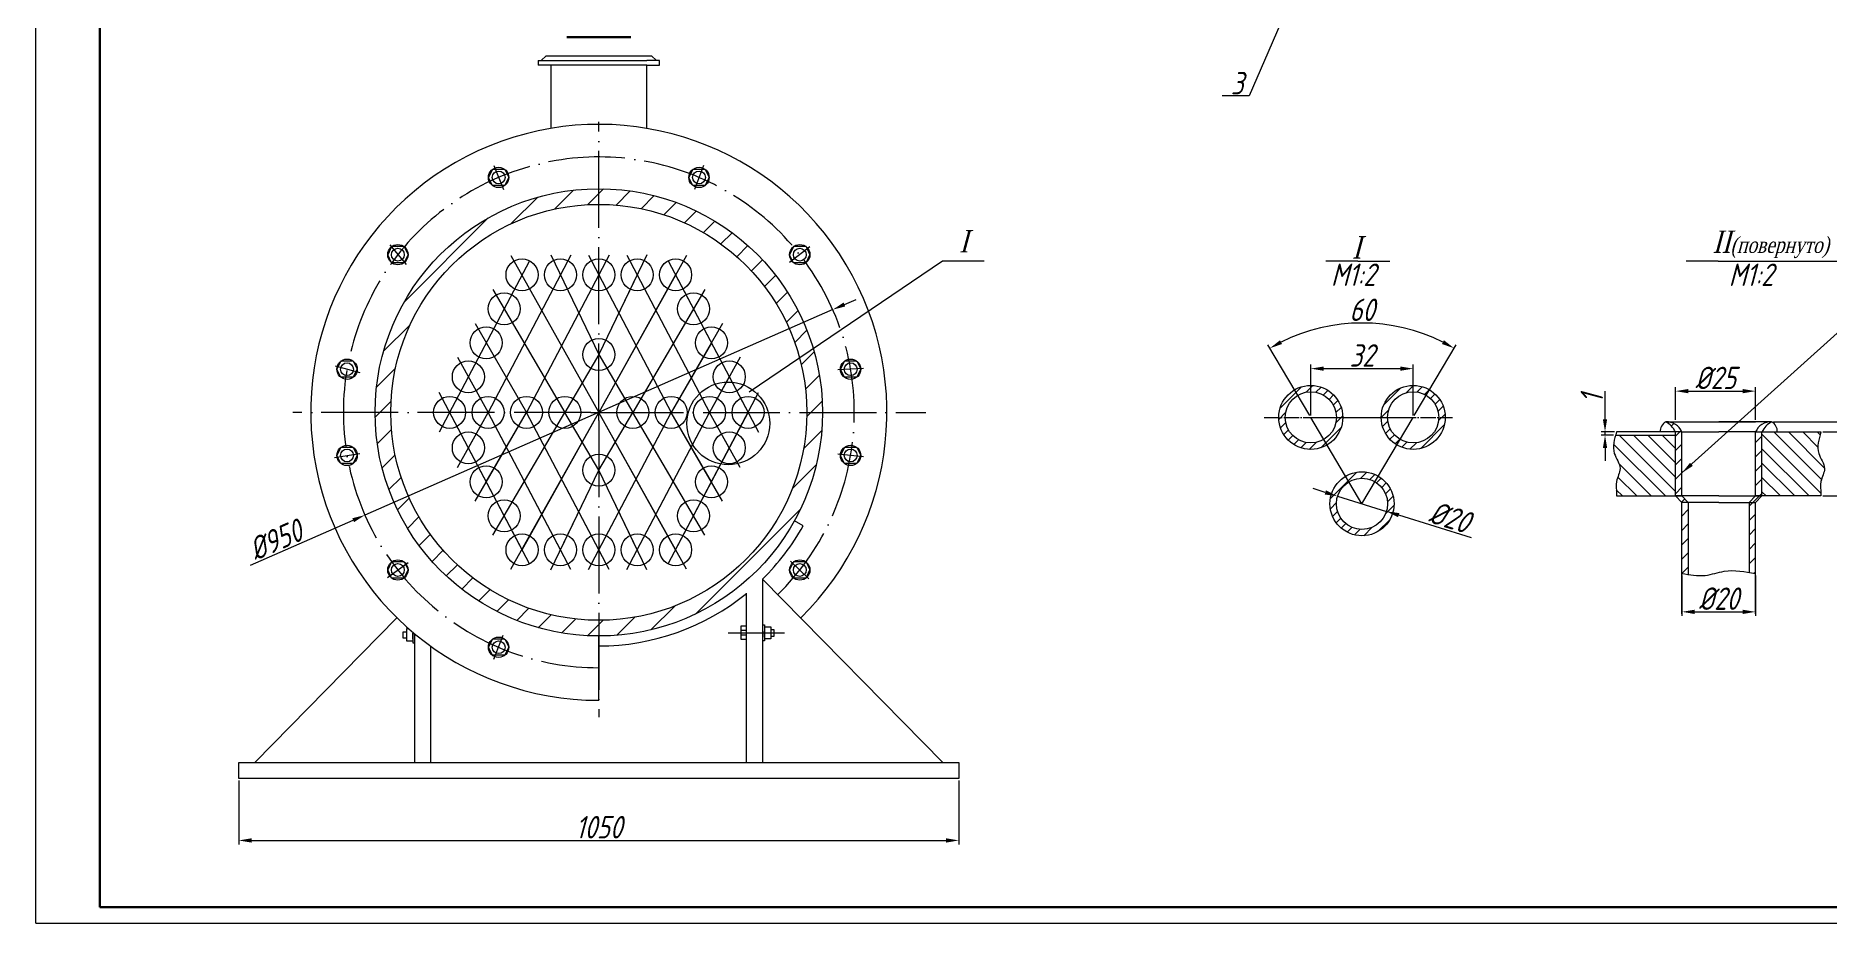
# Model space of a CAD drawing. Header units: millimetres. Extents: x 1266 to 2107, y 172 to 766.
# Drawn here: x 1266 to 1826, y 172 to 449 of the extents above; entities that cross this region are included whole.
import ezdxf

# ---------------------------------------------------------------- set-up
doc = ezdxf.new("R2010")
doc.units = ezdxf.units.MM
doc.linetypes.add('ACAD_ISO04W100', pattern=[30, 24, -3, 0, -3])
doc.styles.get("Standard").update_dxf_attribs({"font": 'isocpeur.ttf', "width": 0.8, "oblique": 15, "height": 7})
doc.dimstyles.new('ISO-25', dxfattribs={"dimtxt": 2.5, "dimasz": 2.5, "dimexe": 1.25, "dimexo": 0.625, "dimtad": 1, "dimtxsty": 'Standard', "dimcen": 2.5, "dimadec": 0, "dimazin": 0, "dimtfac": 1, "dimtmove": 0, "dimatfit": 3, "dimfxl": 0, "dimarcsym": 0})

# ---------------------------------------------------------------- blocks, each defined once
blk = doc.blocks.new('*D14')
at = {"color": 0, "lineweight": -2}
for p, q in [((1663.5, 330.26), (1650.38, 352.4)), ((1696.14, 330.26), (1709.26, 352.4))]:
    blk.add_line(p, q, dxfattribs=at)
blk.add_arc((1679.82, 302.72), 56.5, 63.4068, 116.5932, dxfattribs=at)
at = {"color": 0}
for points in [[(1654.85, 352.65), (1654.21, 353.83), (1651.02, 351.32)], [(1705.43, 353.83), (1704.79, 352.65), (1708.62, 351.32)]]:
    blk.add_solid(points, dxfattribs=at)
at = {"layer": 'Defpoints', "color": 0}
for p in [(1689.84, 358.32), (1663.82, 329.72), (1695.82, 329.72), (1679.82, 302.72), (1679.82, 302.72)]:
    blk.add_point(p, dxfattribs=at)
at = {"color": 0, "insert": (1679.82, 363.34), "char_height": 7, "attachment_point": 5}
blk.add_mtext('60', dxfattribs=at)
blk = doc.blocks.new('*D15')
at = {"color": 0, "lineweight": -2}
for p, q in [((1755.75, 329.16), (1755.75, 337.96)), ((1758.71, 325.16), (1754.5, 325.16)), ((1755.75, 324.16), (1755.75, 325.16)), ((1758.42, 324.16), (1754.5, 324.16)), ((1755.75, 320.16), (1755.75, 316.16))]:
    blk.add_line(p, q, dxfattribs=at)
at = {"color": 0}
for points in [[(1755.08, 329.16), (1756.41, 329.16), (1755.75, 325.16)], [(1755.08, 320.16), (1756.41, 320.16), (1755.75, 324.16)]]:
    blk.add_solid(points, dxfattribs=at)
at = {"layer": 'Defpoints', "color": 0}
for p in [(1755.75, 325.16), (1759.34, 325.16), (1759.04, 324.16)]:
    blk.add_point(p, dxfattribs=at)
at = {"color": 0, "insert": (1751.62, 335.56), "char_height": 7, "attachment_point": 5, "rotation": 90}
blk.add_mtext('1', dxfattribs=at)
blk = doc.blocks.new('*D16')
at = {"color": 0, "lineweight": -2}
for p, q in [((1777.77, 328.95), (1777.77, 339.18)), ((1781.77, 337.93), (1798.77, 337.93)), ((1802.77, 328.95), (1802.77, 339.18))]:
    blk.add_line(p, q, dxfattribs=at)
at = {"color": 0}
for points in [[(1781.77, 338.59), (1781.77, 337.26), (1777.77, 337.93)], [(1798.77, 338.59), (1798.77, 337.26), (1802.77, 337.93)]]:
    blk.add_solid(points, dxfattribs=at)
at = {"layer": 'Defpoints', "color": 0}
for p in [(1802.77, 337.93), (1777.77, 328.33), (1802.77, 328.33)]:
    blk.add_point(p, dxfattribs=at)
at = {"color": 0, "insert": (1790.27, 342.05), "char_height": 7, "attachment_point": 5}
blk.add_mtext('%%c25', dxfattribs=at)
blk = doc.blocks.new('*D17')
at = {"color": 0, "lineweight": -2}
for p, q in [((1779.77, 280.31), (1779.77, 267.7)), ((1802.77, 280.31), (1802.77, 267.7)), ((1783.77, 268.95), (1798.77, 268.95))]:
    blk.add_line(p, q, dxfattribs=at)
at = {"color": 0}
for points in [[(1783.77, 269.61), (1783.77, 268.28), (1779.77, 268.95)], [(1798.77, 269.61), (1798.77, 268.28), (1802.77, 268.95)]]:
    blk.add_solid(points, dxfattribs=at)
at = {"layer": 'Defpoints', "color": 0}
for p in [(1779.77, 280.94), (1802.77, 280.94), (1802.77, 268.95)]:
    blk.add_point(p, dxfattribs=at)
at = {"color": 0, "insert": (1791.27, 273.07), "char_height": 7, "attachment_point": 5}
blk.add_mtext('%%c20', dxfattribs=at)
blk = doc.blocks.new('*D18')
at = {"color": 0, "lineweight": -2}
for p, q in [((1823.83, 325.16), (1840.37, 325.16)), ((1839.12, 321.16), (1839.12, 309.16)), ((1823.83, 305.16), (1840.37, 305.16))]:
    blk.add_line(p, q, dxfattribs=at)
at = {"color": 0}
for points in [[(1838.46, 321.16), (1839.79, 321.16), (1839.12, 325.16)], [(1838.46, 309.16), (1839.79, 309.16), (1839.12, 305.16)]]:
    blk.add_solid(points, dxfattribs=at)
at = {"layer": 'Defpoints', "color": 0}
for p in [(1823.2, 325.16), (1823.2, 305.16), (1839.12, 305.16)]:
    blk.add_point(p, dxfattribs=at)
at = {"color": 0, "insert": (1835, 315.16), "char_height": 7, "attachment_point": 5, "rotation": 90}
blk.add_mtext('20', dxfattribs=at)
blk = doc.blocks.new('*D19')
at = {"color": 0, "lineweight": -2}
for p, q in [((1839.12, 332.33), (1839.12, 342.82)), ((1808.39, 328.33), (1840.37, 328.33)), ((1838.5, 325.16), (1837.87, 325.16)), ((1839.12, 325.16), (1839.12, 328.33)), ((1839.12, 321.16), (1839.12, 317.16))]:
    blk.add_line(p, q, dxfattribs=at)
at = {"color": 0}
for points in [[(1838.46, 332.33), (1839.79, 332.33), (1839.12, 328.33)], [(1838.46, 321.16), (1839.79, 321.16), (1839.12, 325.16)]]:
    blk.add_solid(points, dxfattribs=at)
at = {"layer": 'Defpoints', "color": 0}
for p in [(1807.77, 328.33), (1839.12, 328.33), (1839.12, 325.16)]:
    blk.add_point(p, dxfattribs=at)
at = {"color": 0, "insert": (1835, 339.57), "char_height": 7, "attachment_point": 5, "rotation": 90}
blk.add_mtext('4', dxfattribs=at)
blk = doc.blocks.new('*D20')
at = {"color": 0, "lineweight": -2}
for p, q in [((1663.82, 330.35), (1663.82, 346.2)), ((1667.82, 344.95), (1691.82, 344.95)), ((1695.82, 330.35), (1695.82, 346.2))]:
    blk.add_line(p, q, dxfattribs=at)
at = {"color": 0}
for points in [[(1667.82, 345.62), (1667.82, 344.29), (1663.82, 344.95)], [(1691.82, 345.62), (1691.82, 344.29), (1695.82, 344.95)]]:
    blk.add_solid(points, dxfattribs=at)
at = {"layer": 'Defpoints', "color": 0}
for p in [(1695.82, 344.95), (1663.82, 329.72), (1695.82, 329.72)]:
    blk.add_point(p, dxfattribs=at)
at = {"color": 0, "insert": (1679.82, 349.08), "char_height": 7, "attachment_point": 5}
blk.add_mtext('32', dxfattribs=at)
blk = doc.blocks.new('*D30')
at = {"color": 0, "lineweight": -2}
for p, q in [((1328.89, 216.25), (1328.89, 196.26)), ((1553.89, 216.25), (1553.89, 196.26)), ((1332.89, 197.51), (1549.89, 197.51))]:
    blk.add_line(p, q, dxfattribs=at)
at = {"color": 0}
for points in [[(1332.89, 198.18), (1332.89, 196.84), (1328.89, 197.51)], [(1549.89, 198.18), (1549.89, 196.84), (1553.89, 197.51)]]:
    blk.add_solid(points, dxfattribs=at)
at = {"layer": 'Defpoints', "color": 0}
for p in [(1328.89, 216.87), (1553.89, 216.87), (1553.89, 197.51)]:
    blk.add_point(p, dxfattribs=at)
at = {"color": 0, "insert": (1441.39, 201.64), "char_height": 7, "attachment_point": 5}
blk.add_mtext('1050', dxfattribs=at)
blk = doc.blocks.new('*D31')
at = {"color": 0, "lineweight": -2}
for p, q in [((1518.12, 365), (1521.79, 366.61)), ((1514.46, 363.39), (1368.32, 299.2)), ((1332.56, 283.49), (1364.66, 297.59))]:
    blk.add_line(p, q, dxfattribs=at)
at = {"color": 0}
for points in [[(1517.86, 365.61), (1518.39, 364.39), (1514.46, 363.39)], [(1364.39, 298.2), (1364.93, 296.98), (1368.32, 299.2)]]:
    blk.add_solid(points, dxfattribs=at)
at = {"layer": 'Defpoints', "color": 0}
for p in [(1514.46, 363.39), (1368.32, 299.2)]:
    blk.add_point(p, dxfattribs=at)
at = {"color": 0, "insert": (1340.37, 291.43), "char_height": 7, "attachment_point": 5, "rotation": 23.7142}
blk.add_mtext('%%c950', dxfattribs=at)
blk = doc.blocks.new('*D37')
at = {"color": 0, "lineweight": -2}
for p, q in [((1668.36, 306.27), (1664.54, 307.45)), ((1672.18, 305.09), (1687.46, 300.35)), ((1714.05, 292.13), (1691.29, 299.17))]:
    blk.add_line(p, q, dxfattribs=at)
at = {"color": 0}
for points in [[(1668.56, 306.91), (1668.16, 305.63), (1672.18, 305.09)], [(1691.48, 299.81), (1691.09, 298.54), (1687.46, 300.35)]]:
    blk.add_solid(points, dxfattribs=at)
at = {"layer": 'Defpoints', "color": 0}
for p in [(1672.18, 305.09), (1687.46, 300.35)]:
    blk.add_point(p, dxfattribs=at)
at = {"color": 0, "insert": (1707.26, 298.54), "char_height": 7, "attachment_point": 5, "rotation": 342.7977}
blk.add_mtext('%%c20', dxfattribs=at)

msp = doc.modelspace()

# ---------------------------------------------------------------- hatches: boundary and pattern name
h = msp.add_hatch()
h.set_pattern_fill('LINE', color=256, scale=2, angle=45, style=0)
h.paths.add_polyline_path([(1511.285, 331.296, 1), (1371.502, 331.296, 1)])
h.paths.add_polyline_path([(1376.393, 331.296, -1), (1506.393, 331.296, -1)], flags=16)
h = msp.add_hatch()
h.set_pattern_fill('LINE', color=256, scale=0.7, angle=45, style=0)
h.set_pattern_definition([(45, (170.7633, 27.8142), (-1.5715448, 1.5715448), [])])
h.paths.add_polyline_path([(1655.822, 329.721), (1653.822, 329.721, 0.5811419), (1668.92, 321.118), (1667.9, 322.839, -0.5811419)])
h.paths.add_polyline_path([(1673.822, 329.721), (1671.822, 329.721, -0.2649086), (1667.9, 322.839), (1668.92, 321.118, 0.2649086)])
h.paths.add_polyline_path([(1653.822, 329.721), (1655.822, 329.721, -1), (1671.822, 329.721), (1673.822, 329.721, 1)])
h.paths.add_polyline_path([(1703.822, 329.721), (1705.822, 329.721, 1), (1685.822, 329.721), (1687.822, 329.721, -1)])
h.paths.add_polyline_path([(1705.822, 329.721), (1703.822, 329.721, -0.5811419), (1691.743, 322.839), (1690.724, 321.118, 0.5811419)])
h.paths.add_polyline_path([(1687.822, 329.721), (1685.822, 329.721, 0.2649086), (1690.724, 321.118), (1691.743, 322.839, -0.2649086)])
h.paths.add_polyline_path([(1689.822, 302.721, 0.2649086), (1684.92, 311.324), (1683.9, 309.603, -0.2649086), (1687.822, 302.721, -1), (1671.822, 302.721, -0.2649086), (1675.743, 309.603), (1674.724, 311.324, 0.2649086), (1669.822, 302.721, 1)])
h.paths.add_polyline_path([(1684.92, 311.324, 0.2740444), (1674.724, 311.324), (1675.743, 309.603, -0.2740444), (1683.9, 309.603)])
h = msp.add_hatch()
h.set_pattern_fill('LINE', color=256, angle=135, style=0)
h.set_pattern_definition([(135, (0, 27.8142), (-2.245064, -2.245064), [])])
edge = h.paths.add_edge_path()
edge.add_spline(control_points=[(1759.042, 324.157), (1758.489, 322.215), (1757.722, 318.6), (1761.479, 314.044), (1758.844, 309.833), (1759.352, 306.891), (1759.337, 305.392), (1759.335, 305.157)], knot_values=[0.9856442, 0.9856442, 0.9856442, 0.9856442, 6.7308497, 11.7667574, 16.0114434, 19.8038379, 20.509709, 20.509709, 20.509709, 20.509709], degree=3, periodic=0)
edge.add_line((1759.335, 305.157), (1777.769, 305.157))
edge.add_line((1777.769, 305.157), (1777.769, 324.157))
edge.add_line((1777.769, 324.157), (1759.042, 324.157))
edge = h.paths.add_edge_path()
edge.add_line((1804.769, 305.157), (1823.203, 305.157))
edge.add_spline(control_points=[(1823.203, 305.157), (1823.206, 305.392), (1823.22, 306.891), (1822.713, 309.833), (1825.348, 314.044), (1821.344, 318.898), (1822.527, 322.879), (1823.203, 325.157)], knot_values=[0, 0, 0, 0, 0.7058711, 4.4982656, 8.7429516, 13.7788593, 20.509709, 20.509709, 20.509709, 20.509709], degree=3, periodic=0)
edge.add_line((1823.203, 325.157), (1804.769, 325.157))
edge.add_line((1804.769, 325.157), (1804.769, 305.157))
h = msp.add_hatch()
h.set_pattern_fill('LINE', color=256, angle=45, style=0)
h.set_pattern_definition([(45, (0, 27.8142), (-2.245064, 2.245064), [])])
h.paths.add_polyline_path([(1777.769, 305.157), (1779.769, 305.157), (1779.769, 325.157), (1777.769, 325.157)])
h.paths.add_polyline_path([(1802.769, 305.157), (1804.769, 305.157), (1804.769, 325.157), (1802.769, 325.157)])
h.paths.add_polyline_path([(1802.769, 325.157), (1804.769, 325.157, -0.1499248), (1807.769, 328.329), (1807.281, 328.329, 0.2904969)])
h.paths.add_polyline_path([(1777.769, 325.157), (1779.769, 325.157, 0.2904969), (1775.258, 328.329), (1774.769, 328.329, -0.1499248)])
edge = h.paths.add_edge_path()
edge.add_line((1781.769, 303.157), (1779.769, 303.157))
edge.add_line((1779.769, 303.157), (1779.769, 280.94))
edge.add_spline(control_points=[(1779.769, 280.94), (1780.436, 280.82), (1781.103, 280.7), (1781.769, 280.594)], knot_values=[0, 0, 0, 0, 1.9940098, 1.9940098, 1.9940098, 1.9940098], degree=3, periodic=0)
edge.add_line((1781.769, 280.594), (1781.769, 303.157))
h.paths.add_polyline_path([(1779.769, 305.157), (1777.769, 305.157), (1779.769, 303.157), (1781.769, 303.157)])
h.paths.add_polyline_path([(1804.769, 305.157), (1802.769, 305.157), (1800.769, 303.157), (1802.769, 303.157)])
edge = h.paths.add_edge_path()
edge.add_spline(control_points=[(1800.769, 281.299), (1801.436, 281.185), (1802.102, 281.063), (1802.769, 280.94)], knot_values=[21.1990766, 21.1990766, 21.1990766, 21.1990766, 23.1887111, 23.1887111, 23.1887111, 23.1887111], degree=3, periodic=0)
edge.add_line((1802.769, 280.94), (1802.769, 303.157))
edge.add_line((1802.769, 303.157), (1800.769, 303.157))
edge.add_line((1800.769, 303.157), (1800.769, 281.299))

# ---------------------------------------------------------------- linework, layer by layer
for p, q in [((1265.514, 171.658), (1265.514, 765.658)), ((1671.142, 491.438), (1644.61, 430.264)), ((1644.61, 430.264), (1636.146, 430.264)), ((1408.144, 407.219), (1406.913, 404.708)), ((1408.144, 402.196), (1406.913, 404.708)), ((1412.034, 407.219), (1408.144, 407.219)), ((1408.608, 408.432), (1411.571, 400.984)), ((1412.034, 407.219), (1413.266, 404.708)), ((1412.034, 402.196), (1413.266, 404.708)), ((1470.752, 407.219), (1469.52, 404.708)), ((1470.752, 402.196), (1469.52, 404.708)), ((1474.642, 407.219), (1470.752, 407.219)), ((1474.147, 408.444), (1471.247, 400.972)), ((1474.642, 407.219), (1475.874, 404.708)), ((1474.642, 402.196), (1475.874, 404.708)), ((1412.034, 402.196), (1408.144, 402.196)), ((1474.642, 402.196), (1470.752, 402.196)), ((1376.665, 383.078), (1375.433, 380.566)), ((1376.053, 383.652), (1381.167, 377.48)), ((1380.555, 383.078), (1376.665, 383.078)), ((1380.555, 383.078), (1381.787, 380.566)), ((1502.231, 383.078), (1501, 380.566)), ((1507.351, 383.012), (1501.001, 378.12)), ((1506.121, 383.078), (1502.231, 383.078)), ((1506.121, 383.078), (1507.353, 380.566)), ((1376.665, 378.055), (1375.433, 380.566)), ((1380.555, 378.055), (1376.665, 378.055)), ((1380.555, 378.055), (1381.787, 380.566)), ((1419.722, 378.685), (1391.52, 325.101)), ((1432.653, 380.454), (1406.781, 331.296)), ((1413.952, 380.356), (1441.393, 331.296)), ((1444.653, 380.454), (1418.781, 331.296)), ((1426.355, 380.566), (1441.393, 349.356)), ((1438.133, 380.454), (1464.006, 331.296)), ((1438.133, 380.454), (1464.006, 331.296)), ((1456.432, 380.566), (1441.393, 349.356)), ((1468.834, 380.356), (1441.393, 331.296)), ((1450.133, 380.454), (1476.006, 331.296)), ((1463.064, 378.685), (1491.266, 325.101)), ((1463.064, 378.685), (1491.266, 325.101)), ((1488.409, 337.707), (1548.774, 378.621)), ((1502.231, 378.055), (1501, 380.566)), ((1506.121, 378.055), (1502.231, 378.055)), ((1506.121, 378.055), (1507.353, 380.566)), ((1548.774, 378.621), (1561.798, 378.621)), ((1465.393, 374.26), (1441.393, 331.296)), ((1453.393, 374.26), (1441.393, 349.356)), ((1453.393, 374.26), (1476.006, 331.296)), ((1465.393, 374.26), (1488.006, 331.296)), ((1408.262, 369.679), (1430.781, 331.296)), ((1474.524, 369.679), (1452.006, 331.296)), ((1402.711, 359.081), (1418.781, 331.296)), ((1470.982, 363.641), (1452.006, 331.296)), ((1480.076, 359.081), (1464.006, 331.296)), ((1476.571, 353.022), (1464.006, 331.296)), ((1397.234, 348.526), (1406.781, 331.296)), ((1441.393, 349.356), (1430.781, 331.296)), ((1441.393, 349.356), (1452.006, 331.296)), ((1441.393, 349.356), (1452.006, 331.296)), ((1485.553, 348.526), (1476.006, 331.296)), ((1358.99, 345.796), (1366.74, 343.75)), ((1360.787, 347.285), (1359.555, 344.773)), ((1360.787, 342.262), (1359.555, 344.773)), ((1364.677, 347.285), (1360.787, 347.285)), ((1364.677, 342.262), (1360.787, 342.262)), ((1364.677, 347.285), (1365.908, 344.773)), ((1364.677, 342.262), (1365.908, 344.773)), ((1482.16, 342.403), (1476.006, 331.296)), ((1524.057, 344.989), (1516.053, 344.557)), ((1518.11, 347.285), (1516.878, 344.773)), ((1518.11, 342.262), (1516.878, 344.773)), ((1522, 347.285), (1518.11, 347.285)), ((1522, 342.262), (1518.11, 342.262)), ((1522, 347.285), (1523.231, 344.773)), ((1522, 342.262), (1523.231, 344.773)), ((1417.393, 288.332), (1391.52, 337.49)), ((1419.722, 283.907), (1391.52, 337.49)), ((1463.064, 283.907), (1491.266, 337.49)), ((1465.393, 288.332), (1491.266, 337.49)), ((1397.234, 314.066), (1406.781, 331.296)), ((1400.626, 320.189), (1406.781, 331.296)), ((1402.711, 303.51), (1418.781, 331.296)), ((1406.215, 309.57), (1418.781, 331.296)), ((1429.393, 288.332), (1406.781, 331.296)), ((1432.653, 282.137), (1406.781, 331.296)), ((1408.262, 292.913), (1430.781, 331.296)), ((1411.804, 298.951), (1430.781, 331.296)), ((1413.952, 282.236), (1441.393, 331.296)), ((1417.393, 288.332), (1441.393, 331.296)), ((1441.393, 288.332), (1418.781, 331.296)), ((1444.653, 282.137), (1418.781, 331.296)), ((1441.393, 313.236), (1430.781, 331.296)), ((1441.393, 313.236), (1430.781, 331.296)), ((1438.133, 282.137), (1464.006, 331.296)), ((1438.893, 331.296), (1443.893, 331.296)), ((1441.393, 328.796), (1441.393, 333.796)), ((1441.393, 313.236), (1452.006, 331.296)), ((1465.393, 288.332), (1441.393, 331.296)), ((1441.393, 288.332), (1464.006, 331.296)), ((1441.393, 313.236), (1452.006, 331.296)), ((1468.834, 282.236), (1441.393, 331.296)), ((1441.393, 313.236), (1452.006, 331.296)), ((1465.393, 288.332), (1441.393, 331.296)), ((1441.393, 288.332), (1464.006, 331.296)), ((1450.133, 282.137), (1476.006, 331.296)), ((1470.982, 298.951), (1452.006, 331.296)), ((1474.524, 292.913), (1452.006, 331.296)), ((1470.982, 298.951), (1452.006, 331.296)), ((1453.393, 288.332), (1476.006, 331.296)), ((1453.393, 288.332), (1476.006, 331.296)), ((1476.571, 309.57), (1464.006, 331.296)), ((1480.076, 303.51), (1464.006, 331.296)), ((1476.571, 309.57), (1464.006, 331.296)), ((1465.393, 288.332), (1488.006, 331.296)), ((1482.16, 320.189), (1476.006, 331.296)), ((1485.553, 314.066), (1476.006, 331.296)), ((1482.16, 320.189), (1476.006, 331.296)), ((1679.822, 302.721), (1663.822, 329.721)), ((1663.822, 329.721), (1695.822, 329.721)), ((1679.822, 302.721), (1695.822, 329.721)), ((1779.769, 325.157), (1759.335, 325.157)), ((1774.769, 328.329), (1791.269, 328.329)), ((1777.769, 328.329), (1802.769, 328.329)), ((1777.769, 305.157), (1777.769, 325.157)), ((1779.769, 325.157), (1791.269, 325.157)), ((1779.769, 305.157), (1779.769, 325.157)), ((1807.769, 328.329), (1791.269, 328.329)), ((1802.769, 325.157), (1791.269, 325.157)), ((1802.769, 325.157), (1823.203, 325.157)), ((1802.769, 305.157), (1802.769, 325.157)), ((1804.769, 305.157), (1804.769, 325.157)), ((1360.787, 320.33), (1359.555, 317.819)), ((1364.677, 320.33), (1360.787, 320.33)), ((1364.677, 320.33), (1365.908, 317.819)), ((1518.11, 320.33), (1516.878, 317.819)), ((1522, 320.33), (1518.11, 320.33)), ((1522, 320.33), (1523.231, 317.819)), ((1759.042, 324.157), (1777.769, 324.157)), ((1358.775, 317.179), (1366.688, 318.459)), ((1360.787, 315.307), (1359.555, 317.819)), ((1364.677, 315.307), (1360.787, 315.307)), ((1364.677, 315.307), (1365.908, 317.819)), ((1524.039, 317.382), (1516.071, 318.256)), ((1518.11, 315.307), (1516.878, 317.819)), ((1522, 315.307), (1518.11, 315.307)), ((1522, 315.307), (1523.231, 317.819)), ((1426.355, 282.026), (1441.393, 313.236)), ((1429.393, 288.332), (1441.393, 313.236)), ((1453.393, 288.332), (1441.393, 313.236)), ((1456.432, 282.026), (1441.393, 313.236)), ((1453.393, 288.332), (1441.393, 313.236)), ((1759.335, 305.157), (1779.769, 305.157)), ((1791.269, 305.157), (1777.769, 305.157)), ((1779.769, 303.157), (1777.769, 305.157)), ((1779.769, 305.157), (1781.769, 303.157)), ((1779.769, 268.298), (1779.769, 303.157)), ((1791.269, 303.157), (1779.769, 303.157)), ((1781.769, 303.157), (1781.769, 280.594)), ((1791.269, 305.157), (1804.769, 305.157)), ((1791.269, 303.157), (1802.769, 303.157)), ((1800.769, 303.157), (1802.769, 305.157)), ((1800.769, 303.157), (1800.769, 281.299)), ((1802.769, 303.157), (1804.769, 305.157)), ((1823.203, 305.157), (1802.769, 305.157)), ((1802.769, 268.298), (1802.769, 303.157)), ((1375.386, 279.645), (1381.835, 284.406)), ((1376.665, 284.537), (1375.433, 282.026)), ((1376.665, 279.514), (1375.433, 282.026)), ((1380.555, 284.537), (1376.665, 284.537)), ((1380.555, 284.537), (1381.787, 282.026)), ((1380.555, 279.514), (1381.787, 282.026)), ((1502.231, 284.537), (1501, 282.026)), ((1502.231, 279.514), (1501, 282.026)), ((1501.304, 284.821), (1507.048, 279.23)), ((1506.121, 284.537), (1502.231, 284.537)), ((1506.121, 284.537), (1507.353, 282.026)), ((1506.121, 279.514), (1507.353, 282.026)), ((1380.555, 279.514), (1376.665, 279.514)), ((1506.121, 279.514), (1502.231, 279.514)), ((1408.144, 260.395), (1406.913, 257.884)), ((1408.144, 255.372), (1406.913, 257.884)), ((1412.034, 260.395), (1408.144, 260.395)), ((1408.633, 254.15), (1411.546, 261.618)), ((1412.034, 260.395), (1413.266, 257.884)), ((1412.034, 255.372), (1413.266, 257.884)), ((1412.034, 255.372), (1408.144, 255.372)), ((1265.514, 171.658), (2106.514, 171.658))]:
    msp.add_line(p, q)
at = {"lineweight": 100}
for p, q in [((1285.514, 176.658), (1285.514, 760.658)), ((1285.514, 176.658), (1285.514, 760.658)), ((1441.393, 448.565), (1431.393, 448.565)), ((1441.393, 448.565), (1451.393, 448.565)), ((2101.514, 176.658), (1285.514, 176.658))]:
    msp.add_line(p, q, dxfattribs=at)
at = {"lineweight": 30}
for p, q in [((1423.393, 441.261), (1424.893, 442.737)), ((1424.893, 442.737), (1457.893, 442.737)), ((1459.393, 441.261), (1457.893, 442.737)), ((1422.393, 441.261), (1426.393, 441.261)), ((1422.393, 441.261), (1422.393, 439.761)), ((1456.393, 439.761), (1422.393, 439.761)), ((1426.393, 441.261), (1456.393, 441.261)), ((1426.393, 439.761), (1426.393, 420.037)), ((1460.393, 441.261), (1456.393, 441.261)), ((1456.393, 439.761), (1460.393, 439.761)), ((1456.393, 420.037), (1456.393, 439.675)), ((1460.393, 439.761), (1460.393, 441.261)), ((1678.474, 378.566), (1668.474, 378.566)), ((1678.474, 378.566), (1688.474, 378.566)), ((1791.055, 378.566), (1781.055, 378.566)), ((1791.055, 378.566), (1839.162, 378.566)), ((1505.219, 295.829), (1502.486, 297.348)), ((1487.562, 221.873), (1487.562, 274.734)), ((1548.893, 221.873), (1492.562, 279.212)), ((1492.562, 279.212), (1492.562, 221.873)), ((1333.893, 221.873), (1378.32, 267.095)), ((1381.293, 263.643), (1381.293, 259.843)), ((1382.039, 263.643), (1381.293, 263.643)), ((1485.762, 264.475), (1485.762, 260.375)), ((1487.562, 264.475), (1485.762, 264.475)), ((1485.762, 264.175), (1485.762, 260.575)), ((1492.562, 264.875), (1493.162, 264.875)), ((1493.162, 264.875), (1493.162, 259.875)), ((1493.162, 264.375), (1493.162, 260.375)), ((1493.162, 264.275), (1495.162, 264.275)), ((1493.162, 264.275), (1495.162, 264.275)), ((1495.162, 264.275), (1495.162, 260.475)), ((1495.162, 264.275), (1495.162, 260.475)), ((1496.162, 263.375), (1495.162, 263.375)), ((1496.162, 263.375), (1495.162, 263.375)), ((1496.162, 261.375), (1496.162, 263.375)), ((1496.162, 261.375), (1496.162, 263.375)), ((1380.293, 260.743), (1380.293, 262.743)), ((1380.293, 262.743), (1381.293, 262.743)), ((1381.293, 260.743), (1380.293, 260.743)), ((1381.293, 259.843), (1383.293, 259.843)), ((1383.293, 262.562), (1383.293, 259.243)), ((1383.293, 260.41), (1383.293, 262.31)), ((1383.293, 259.243), (1383.893, 259.243)), ((1383.893, 258.243), (1383.893, 262.06)), ((1383.893, 221.873), (1383.893, 262.059)), ((1388.893, 221.873), (1388.893, 258.195)), ((1441.393, 241.296), (1441.393, 261.404)), ((1487.562, 263.132), (1485.762, 263.132)), ((1487.562, 261.618), (1485.762, 261.618)), ((1485.762, 260.375), (1487.562, 260.375)), ((1493.162, 259.875), (1492.562, 259.875)), ((1493.162, 261.042), (1493.162, 262.942)), ((1493.162, 261.042), (1493.162, 262.942)), ((1495.162, 260.475), (1493.162, 260.475)), ((1495.162, 260.475), (1493.162, 260.475)), ((1495.162, 261.375), (1496.162, 261.375)), ((1495.162, 261.375), (1496.162, 261.375)), ((1328.893, 216.873), (1328.893, 221.873)), ((1328.893, 221.873), (1553.893, 221.873)), ((1553.893, 221.873), (1553.893, 216.873)), ((1553.893, 216.873), (1328.893, 216.873))]:
    msp.add_line(p, q, dxfattribs=at)
at = {"linetype": 'ACAD_ISO04W100'}
for p, q in [((1441.393, 328.796), (1441.393, 422.094)), ((1438.893, 331.296), (1345.783, 331.296)), ((1438.893, 331.296), (1345.783, 331.296)), ((1443.893, 331.296), (1543.572, 331.296)), ((1441.393, 328.796), (1441.393, 236.079)), ((1481.8, 262.375), (1499.439, 262.375)), ((1481.8, 262.375), (1499.439, 262.375))]:
    msp.add_line(p, q, dxfattribs=at)
at = {"linetype": 'ACAD_ISO04W100', "ltscale": 0.2}
msp.add_line((1649.292, 329.721), (1708.046, 329.721), dxfattribs=at)
for centre, radius in [((1410.089, 404.708), 3.177), ((1410.089, 404.708), 2), ((1472.697, 404.708), 3.177), ((1472.697, 404.708), 2), ((1441.393, 331.296), 65), ((1378.61, 380.566), 3.177), ((1378.61, 380.566), 2), ((1504.176, 380.566), 3.177), ((1504.176, 380.566), 2), ((1441.393, 374.26), 5), ((1441.393, 374.26), 5), ((1441.393, 374.26), 5), ((1441.393, 374.26), 5), ((1441.393, 374.26), 5), ((1441.393, 374.26), 5), ((1441.393, 374.26), 5), ((1453.393, 374.26), 5), ((1465.393, 374.26), 5), ((1470.982, 363.641), 5), ((1441.393, 349.356), 5), ((1441.393, 349.356), 5), ((1441.393, 349.356), 5), ((1441.393, 349.356), 5), ((1441.393, 349.356), 5), ((1441.393, 349.356), 5), ((1441.393, 349.356), 5), ((1476.571, 353.022), 5), ((1362.732, 344.773), 3.177), ((1482.16, 342.403), 5), ((1520.055, 344.773), 3.177), ((1362.732, 344.773), 2), ((1520.055, 344.773), 2), ((1394.781, 331.296), 5), ((1394.781, 331.296), 5), ((1394.781, 331.296), 5), ((1406.781, 331.296), 5), ((1406.781, 331.296), 5), ((1406.781, 331.296), 5), ((1406.781, 331.296), 5), ((1406.781, 331.296), 5), ((1430.781, 331.296), 5), ((1430.781, 331.296), 5), ((1430.781, 331.296), 5), ((1430.781, 331.296), 5), ((1430.781, 331.296), 5), ((1452.006, 331.296), 5), ((1452.006, 331.296), 5), ((1452.006, 331.296), 5), ((1452.006, 331.296), 5), ((1452.006, 331.296), 5), ((1452.006, 331.296), 5), ((1452.006, 331.296), 5), ((1452.006, 331.296), 5), ((1452.006, 331.296), 5), ((1452.006, 331.296), 5), ((1464.006, 331.296), 5), ((1464.006, 331.296), 5), ((1464.006, 331.296), 5), ((1464.006, 331.296), 5), ((1464.006, 331.296), 5), ((1464.006, 331.296), 5), ((1464.006, 331.296), 5), ((1464.006, 331.296), 5), ((1464.006, 331.296), 5), ((1464.006, 331.296), 5), ((1464.006, 331.296), 5), ((1464.006, 331.296), 5), ((1464.006, 331.296), 5), ((1464.006, 331.296), 5), ((1464.006, 331.296), 5), ((1464.006, 331.296), 5), ((1464.006, 331.296), 5), ((1464.006, 331.296), 5), ((1464.006, 331.296), 5), ((1464.006, 331.296), 5), ((1464.006, 331.296), 5), ((1481.84, 327.837), 12.931), ((1476.006, 331.296), 5), ((1476.006, 331.296), 5), ((1476.006, 331.296), 5), ((1476.006, 331.296), 5), ((1476.006, 331.296), 5), ((1476.006, 331.296), 5), ((1476.006, 331.296), 5), ((1476.006, 331.296), 5), ((1476.006, 331.296), 5), ((1488.006, 331.296), 5), ((1488.006, 331.296), 5), ((1488.006, 331.296), 5), ((1488.006, 331.296), 5), ((1488.006, 331.296), 5), ((1488.006, 331.296), 5), ((1663.822, 329.721), 10), ((1663.822, 329.721), 8), ((1695.822, 329.721), 10), ((1695.822, 329.721), 8), ((1400.626, 320.189), 5), ((1482.16, 320.189), 5), ((1482.16, 320.189), 5), ((1362.732, 317.819), 3.177), ((1362.732, 317.819), 2), ((1520.055, 317.819), 3.177), ((1520.055, 317.819), 2), ((1406.215, 309.57), 5), ((1441.393, 313.236), 5), ((1441.393, 313.236), 5), ((1441.393, 313.236), 5), ((1441.393, 313.236), 5), ((1441.393, 313.236), 5), ((1441.393, 313.236), 5), ((1441.393, 313.236), 5), ((1441.393, 313.236), 5), ((1441.393, 313.236), 5), ((1441.393, 313.236), 5), ((1441.393, 313.236), 5), ((1441.393, 313.236), 5), ((1441.393, 313.236), 5), ((1441.393, 313.236), 5), ((1441.393, 313.236), 5), ((1476.571, 309.57), 5), ((1476.571, 309.57), 5), ((1679.822, 302.721), 10), ((1679.822, 302.721), 8), ((1470.982, 298.951), 5), ((1470.982, 298.951), 5), ((1417.393, 288.332), 5), ((1441.393, 288.332), 5), ((1441.393, 288.332), 5), ((1441.393, 288.332), 5), ((1441.393, 288.332), 5), ((1441.393, 288.332), 5), ((1441.393, 288.332), 5), ((1441.393, 288.332), 5), ((1441.393, 288.332), 5), ((1441.393, 288.332), 5), ((1441.393, 288.332), 5), ((1441.393, 288.332), 5), ((1441.393, 288.332), 5), ((1441.393, 288.332), 5), ((1441.393, 288.332), 5), ((1441.393, 288.332), 5), ((1453.393, 288.332), 5), ((1453.393, 288.332), 5), ((1465.393, 288.332), 5), ((1465.393, 288.332), 5), ((1378.61, 282.026), 3.177), ((1378.61, 282.026), 2), ((1504.176, 282.026), 3.177), ((1504.176, 282.026), 2), ((1410.089, 257.884), 3.177), ((1410.089, 257.884), 2)]:
    msp.add_circle(centre, radius)
at = {"lineweight": 30}
for centre, radius in [((1441.393, 331.296), 69.892), ((1441.393, 331.296), 65), ((1417.393, 374.26), 5), ((1429.393, 374.26), 5), ((1441.393, 374.26), 5), ((1453.393, 374.26), 5), ((1465.393, 374.26), 5), ((1411.804, 363.641), 5), ((1470.982, 363.641), 5), ((1406.215, 353.022), 5), ((1441.393, 349.356), 5), ((1476.571, 353.022), 5), ((1400.626, 342.403), 5), ((1482.16, 342.403), 5), ((1394.781, 331.296), 5), ((1406.781, 331.296), 5), ((1418.781, 331.296), 5), ((1418.781, 331.296), 5), ((1418.781, 331.296), 5), ((1418.781, 331.296), 5), ((1418.781, 331.296), 5), ((1418.781, 331.296), 5), ((1418.781, 331.296), 5), ((1418.781, 331.296), 5), ((1418.781, 331.296), 5), ((1418.781, 331.296), 5), ((1418.781, 331.296), 5), ((1418.781, 331.296), 5), ((1430.781, 331.296), 5), ((1452.006, 331.296), 5), ((1464.006, 331.296), 5), ((1476.006, 331.296), 5), ((1488.006, 331.296), 5), ((1400.626, 320.189), 5), ((1482.16, 320.189), 5), ((1406.215, 309.57), 5), ((1441.393, 313.236), 5), ((1476.571, 309.57), 5), ((1411.804, 298.951), 5), ((1411.804, 298.951), 5), ((1470.982, 298.951), 5), ((1417.393, 288.332), 5), ((1429.393, 288.332), 5), ((1429.393, 288.332), 5), ((1441.393, 288.332), 5), ((1453.393, 288.332), 5), ((1465.393, 288.332), 5)]:
    msp.add_circle(centre, radius, dxfattribs=at)
for centre, radius, start, end in [((1441.393, 331.296), 90, 314.492, 270), ((1441.403, 331.305), 73.014, 314.48152, 330.92981), ((1441.403, 331.305), 73.014, 269.99237, 309.21254)]:
    msp.add_arc(centre, radius, start, end, dxfattribs=at)
at = {"linetype": 'ACAD_ISO04W100'}
msp.add_arc((1441.393, 331.296), 79.808, 314.492, 270, dxfattribs=at)
for centre, radius, start, end in [((1776.256, 325.382), 3.301, 116.7733, 183.9108), ((1775.013, 323.188), 5.147, 22.48755, 92.71877), ((1771.098, 321.853), 7.445, 26.34421, 60.45042), ((1807.525, 323.188), 5.147, 87.28123, 157.51245), ((1811.441, 321.853), 7.445, 119.54958, 153.65579), ((1806.282, 325.382), 3.301, 356.0892, 63.2267)]:
    msp.add_arc(centre, radius, start, end)
for points in [[(1759.335, 325.157), (1758.655, 318.46), (1760.443, 313.753), (1759.335, 309.655), (1759.335, 305.863), (1759.335, 305.157)], [(1823.203, 325.157), (1822.523, 318.46), (1824.311, 313.753), (1823.203, 309.655), (1823.203, 305.863), (1823.203, 305.157)], [(1779.769, 280.94), (1787.068, 280.347), (1792.979, 281.64), (1802.769, 280.94)]]:
    msp.add_spline(points, degree=3)

# ---------------------------------------------------------------- texts
at = {"char_height": 7, "attachment_point": 1}
for s, insert, width in [('3', (1638.841, 437.67), 12.81939), ('{\\fTimes New Roman|b0|i0|c0|p18;I}', (1553.989, 388.278), 8.10658), ('{\\fTimes New Roman|b0|i0|c204|p18;II\\H0.7143x;(повернуто)}', (1789.326, 388.122), 84.47704), ('{\\fTimes New Roman|b0|i0|c0|p18;I}', (1676.745, 386.373), 29.42222), ('M1:2', (1670.119, 377.802), 29.42222), ('M1:2', (1794.409, 377.802), 29.42222)]:
    msp.add_mtext(s, dxfattribs=dict(at, insert=insert, width=width))

# ---------------------------------------------------------------- dimensions: what is measured, and where the dimension line sits
for p1, p2, text, picture, middle in [((1514.462, 363.393), (1368.324, 299.199), '%%c950', '*D31', (1342.028, 287.648)), ((1672.18, 305.087), (1687.464, 300.355), '%%c20', '*D37', (1706.041, 294.604))]:
    dim = msp.add_diameter_dim_2p(p1=p1, p2=p2, text=text, dimstyle='ISO-25', override={"dimasz": 4})
    dim.commit()
    dim.dimension.update_dxf_attribs({"geometry": picture, "text_midpoint": middle, "dimtype": 163})
dim = msp.add_angular_dim_2l(base=(1689.843, 358.321), line1=((1679.822, 302.721), (1695.822, 329.721)), line2=((1679.822, 302.721), (1663.822, 329.721)), text='60', dimstyle='ISO-25', override={"dimasz": 4})
dim.commit()
dim.dimension.update_dxf_attribs({"geometry": '*D14', "text_midpoint": (1679.822, 363.342)})
dim = msp.add_linear_dim(base=(1695.822, 344.953), p1=(1663.822, 329.721), p2=(1695.822, 329.721), dimstyle='ISO-25', override={"dimasz": 4})
dim.commit()
dim.dimension.update_dxf_attribs({"geometry": '*D20', "text_midpoint": (1679.822, 349.078)})
for base, p1, p2, text, picture, middle in [((1802.769, 337.926), (1777.769, 328.329), (1802.769, 328.329), '%%c25', '*D16', (1790.269, 342.051)), ((1553.893, 197.511), (1328.893, 216.873), (1553.893, 216.873), '1050', '*D30', (1441.393, 201.636))]:
    dim = msp.add_linear_dim(base=base, p1=p1, p2=p2, text=text, dimstyle='ISO-25', override={"dimasz": 4})
    dim.commit()
    dim.dimension.update_dxf_attribs({"geometry": picture, "text_midpoint": middle})
dim = msp.add_linear_dim(base=(1839.123, 328.329), p1=(1839.123, 325.157), p2=(1807.769, 328.329), angle=90, text='4', dimstyle='ISO-25', override={"dimasz": 4})
dim.commit()
dim.dimension.update_dxf_attribs({"geometry": '*D19', "text_midpoint": (1834.998, 339.572)})
for base, p1, p2, picture, middle in [((1755.747, 325.157), (1759.042, 324.157), (1759.335, 325.157), '*D15', (1751.622, 335.56)), ((1839.123, 305.157), (1823.203, 325.157), (1823.203, 305.157), '*D18', (1834.998, 315.157))]:
    dim = msp.add_linear_dim(base=base, p1=p1, p2=p2, angle=90, dimstyle='ISO-25', override={"dimasz": 4})
    dim.commit()
    dim.dimension.update_dxf_attribs({"geometry": picture, "text_midpoint": middle})
dim = msp.add_linear_dim(base=(1802.769, 268.947), p1=(1779.769, 280.94), p2=(1802.769, 280.94), text='%%c20', dimstyle='ISO-25', override={"dimasz": 4})
dim.commit()
dim.dimension.update_dxf_attribs({"geometry": '*D17', "text_midpoint": (1791.269, 268.947), "dimtype": 160})

# ---------------------------------------------------------------- leaders
msp.add_leader([(1779.769, 312.371), (1828.247, 356.02)], dimstyle='ISO-25', override={"dimasz": 4, "dimgap": 0.625, "dimtad": 0})

doc.saveas('drawing.dxf')
